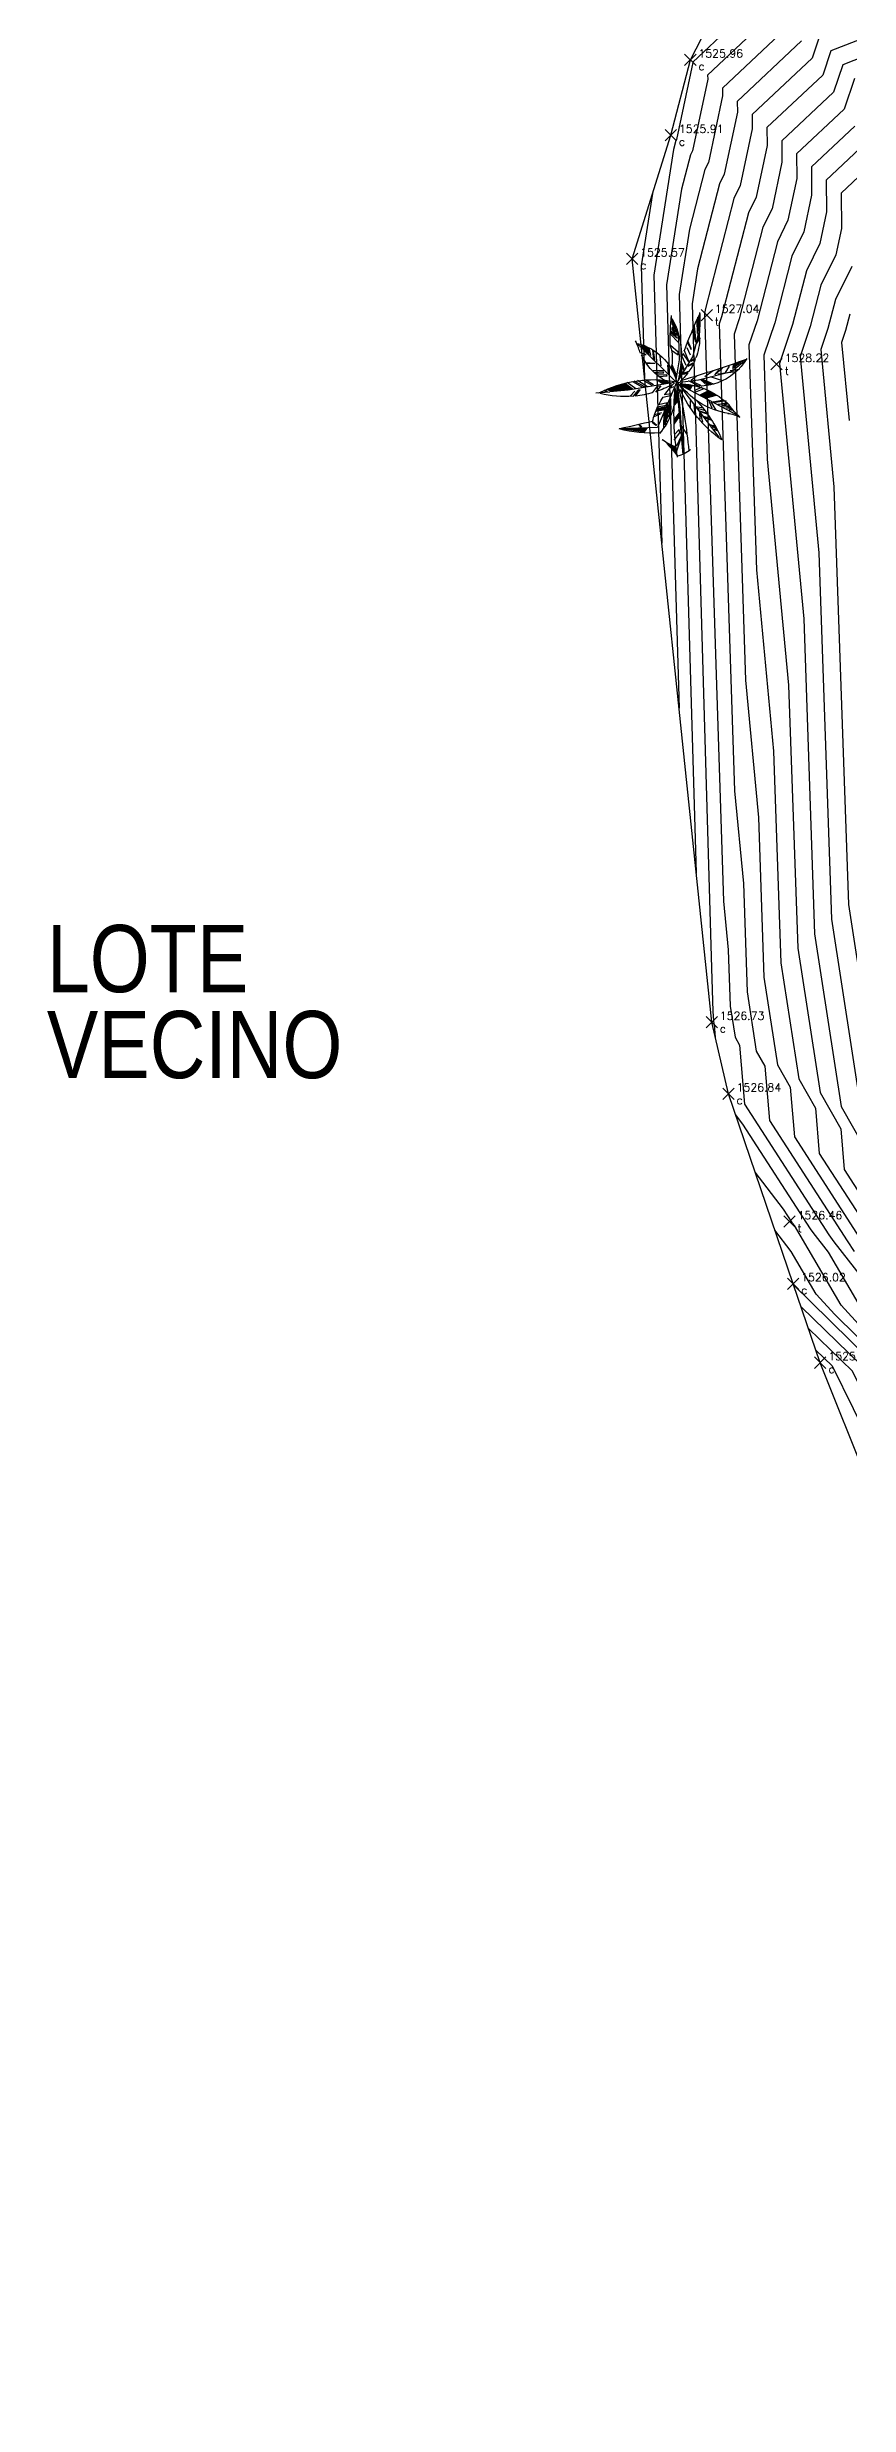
# Model space of a CAD drawing. Header units: metres. Extents: x 1097510 to 2158594, y 877039 to 1751652.
# Drawn here: x 1097646.1 to 1097671.1, y 877101.1 to 877174.8 of the extents above; entities that cross this region are included whole.
import ezdxf

# ---------------------------------------------------------------- set-up
doc = ezdxf.new("R2010")
doc.units = ezdxf.units.M
for name, color, linetype in [('C-TOPO-MAJR', 9, 'Continuous'), ('C-TOPO-MINR', 8, 'Continuous'), ('ROTULO', 7, 'Continuous'), ('V-NODE', 1, 'Continuous'), ('V-NODE-TEXT', 11, 'Continuous'), ('WWW.DWGAUTOCAD.COM', 7, 'Continuous')]:
    doc.layers.add(name, color=color, linetype=linetype)
doc.styles.add('Arial Narrow', font='ARIALN.TTF', dxfattribs={"width": 0.85})
doc.styles.get("Standard").update_dxf_attribs({"font": 'simplex.shx'})

# ---------------------------------------------------------------- blocks, each defined once
blk = doc.blocks.new('A$C40F70BF2')
at = {"color": 64}
for p, q in [((1.395, 3.412), (1.345, 4.14)), ((1.43, 3.289), (1.349, 3.412)), ((1.389, 3.49), (1.353, 3.553)), ((1.426, 3.264), (1.353, 3.376)), ((1.393, 3.445), (1.356, 3.526)), ((1.393, 3.403), (1.356, 3.493)), ((1.411, 3.334), (1.36, 3.445)), ((1.536, 2.871), (1.395, 3.412)), ((1.404, 3.622), (1.407, 3.935)), ((1.411, 3.538), (1.419, 3.905)), ((1.448, 3.313), (1.496, 3.752)), ((1.529, 3.679), (1.455, 3.289)), ((1.455, 3.289), (1.55, 3.622)), ((1.919, 2.785), (1.937, 3.412)), ((1.937, 3.412), (2.147, 3.983)), ((2.18, 3.523), (1.96, 3.294)), ((1.974, 3.403), (2.165, 3.619)), ((2.165, 3.571), (1.974, 3.403)), ((1.989, 3.487), (2.151, 3.679)), ((2.165, 3.619), (1.989, 3.487)), ((2.033, 3.595), (2.135, 3.727)), ((2.151, 3.679), (2.033, 3.595)), ((2.062, 3.679), (2.135, 3.824)), ((2.135, 3.727), (2.062, 3.679)), ((2.077, 3.788), (2.151, 3.896)), ((2.135, 3.824), (2.077, 3.788)), ((1.58, 2.772), (1.451, 2.841)), ((1.472, 2.791), (1.602, 2.739)), ((1.992, 2.139), (1.536, 2.871)), ((1.602, 2.739), (1.58, 2.772)), ((1.587, 3.114), (1.683, 3.328)), ((1.591, 3.078), (1.587, 3.114)), ((1.701, 3.289), (1.591, 3.078)), ((1.606, 2.916), (1.705, 3.132)), ((1.65, 2.748), (1.785, 3.066)), ((1.668, 2.733), (1.65, 2.748)), ((1.822, 2.967), (1.668, 2.733)), ((1.73, 2.628), (1.844, 2.883)), ((1.789, 2.517), (1.873, 2.748)), ((2.024, 2.154), (1.919, 2.785)), ((1.96, 3.006), (2.18, 3.198)), ((2.151, 3.066), (1.96, 2.933)), ((1.96, 2.933), (1.96, 3.006)), ((2.006, 2.139), (3.105, 3.225)), ((2.446, 2.617), (2.471, 2.889)), ((2.621, 2.684), (2.895, 2.703)), ((2.626, 2.774), (2.662, 3.065)), ((2.653, 2.781), (2.685, 3.069)), ((2.797, 3.138), (2.753, 2.909)), ((2.855, 3.162), (2.797, 2.933)), ((2.797, 2.933), (2.797, 3.138)), ((2.885, 3.162), (2.826, 2.957)), ((2.826, 2.957), (2.855, 3.162)), ((2.929, 3.174), (2.855, 3.006)), ((2.855, 3.006), (2.885, 3.162)), ((2.877, 2.934), (3.045, 2.983)), ((3.008, 2.919), (2.877, 2.934)), ((2.899, 3.018), (2.929, 3.174)), ((2.944, 3.15), (2.899, 3.018)), ((2.958, 3.186), (2.929, 3.066)), ((2.929, 3.066), (2.944, 3.15)), ((2.973, 3.114), (2.958, 3.186)), ((3.002, 3.21), (2.973, 3.114)), ((3.032, 3.234), (3.002, 3.162)), ((3.002, 3.162), (3.002, 3.21)), ((1.538, 2.69), (1.679, 2.617)), ((1.564, 2.648), (1.679, 2.596)), ((1.789, 2.411), (1.627, 2.469)), ((1.672, 2.415), (1.811, 2.369)), ((1.811, 2.369), (1.789, 2.411)), ((1.8, 2.478), (1.88, 2.664)), ((2.07, 2.139), (2.758, 2.02)), ((2.216, 2.359), (2.243, 2.624)), ((2.238, 2.386), (2.257, 2.647)), ((2.27, 2.33), (2.289, 2.356)), ((2.498, 2.311), (2.27, 2.33)), ((2.289, 2.356), (2.58, 2.344)), ((2.366, 2.415), (2.384, 2.442)), ((2.612, 2.4), (2.366, 2.415)), ((2.375, 2.079), (2.567, 2.21)), ((2.384, 2.442), (2.644, 2.427)), ((2.548, 2.035), (2.457, 2.046)), ((2.457, 2.046), (2.603, 1.863)), ((2.69, 1.84), (2.548, 2.035)), ((2.621, 2.677), (2.849, 2.673)), ((2.662, 2.072), (2.881, 2.203)), ((2.699, 2.053), (2.968, 2.206)), ((2.831, 2.016), (3.118, 2.199)), ((2.913, 2.012), (3.218, 2.176)), ((3.264, 2.165), (2.977, 2.001)), ((3.168, 1.952), (3.415, 2.135)), ((2.083, 2.012), (2.22, 1.967)), ((2.179, 1.762), (2.156, 1.818)), ((2.156, 1.818), (2.361, 1.788)), ((2.402, 1.714), (2.179, 1.762)), ((2.758, 2.02), (3.387, 1.915)), ((2.977, 2.001), (2.913, 2.012)), ((3.177, 1.747), (3.041, 1.93)), ((3.041, 1.93), (3.105, 1.915)), ((3.105, 1.915), (3.255, 1.736)), ((3.332, 1.747), (3.196, 1.889)), ((3.387, 1.915), (3.907, 1.867)), ((3.911, 1.863), (4.308, 1.837)), ((3.975, 1.885), (4.057, 1.915)), ((4.012, 1.878), (3.975, 1.885)), ((4.085, 1.904), (4.012, 1.878))]:
    blk.add_line(p, q, dxfattribs=at)
at = {"color": 60}
for p, q in [((1.378, 3.827), (1.371, 4.019)), ((1.386, 3.761), (1.393, 4.004)), ((2.369, 2.481), (2.676, 2.471))]:
    blk.add_line(p, q, dxfattribs=at)
at = {"color": 62}
for p, q in [((0.438, 2.456), (0.018, 2.796)), ((0.211, 2.512), (0.476, 2.476)), ((1.974, 2.113), (0.228, 1.183)), ((0.314, 2.44), (0.828, 2.38)), ((1.381, 2.214), (0.438, 2.456)), ((0.505, 2.608), (0.623, 2.404)), ((0.696, 2.548), (0.916, 2.356)), ((0.696, 2.187), (1.034, 2.295)), ((0.916, 2.356), (0.784, 2.5)), ((1.974, 2.128), (0.802, 0.571)), ((0.96, 2.476), (1.196, 2.295)), ((1.269, 2.236), (0.96, 2.103)), ((1.019, 2.067), (1.269, 2.236)), ((1.078, 2.062), (1.295, 2.219)), ((1.129, 2.052), (1.321, 2.219)), ((1.313, 2.055), (1.578, 2.175)), ((1.974, 2.139), (1.381, 2.214)), ((1.387, 2.043), (1.665, 2.187)), ((1.431, 2.32), (1.592, 2.199)), ((2.003, 2.103), (1.827, 0.082)), ((2.006, 2.139), (2.548, 0.855)), ((0.387, 1.333), (0.505, 1.357)), ((0.417, 1.381), (0.578, 1.405)), ((0.505, 1.357), (0.417, 1.381)), ((0.461, 1.429), (0.667, 1.442)), ((0.578, 1.405), (0.461, 1.429)), ((0.476, 1.465), (0.696, 1.478)), ((0.667, 1.442), (0.476, 1.465)), ((0.696, 1.478), (0.549, 1.526)), ((0.549, 1.526), (0.814, 1.513)), ((0.814, 1.513), (0.578, 1.562)), ((0.593, 1.61), (0.902, 1.562)), ((0.96, 1.586), (0.667, 1.646)), ((0.872, 1.345), (1.019, 1.586)), ((0.902, 1.562), (0.96, 1.586)), ((0.989, 1.405), (1.093, 1.646)), ((1.206, 1.34), (1.436, 1.403)), ((1.225, 1.959), (1.46, 1.862)), ((1.231, 1.403), (1.462, 1.445)), ((1.284, 2.007), (1.504, 1.898)), ((1.475, 1.237), (1.504, 1.501)), ((1.915, 1.405), (1.871, 0.852)), ((1.974, 1.995), (1.915, 1.405)), ((2.175, 1.512), (2.165, 1.441)), ((2.165, 1.441), (2.165, 1.363)), ((2.179, 1.676), (2.175, 1.605)), ((2.175, 1.605), (2.175, 1.512)), ((2.179, 1.314), (2.179, 1.676)), ((2.184, 1.501), (2.179, 1.407)), ((2.179, 1.407), (2.179, 1.314)), ((2.193, 1.613), (2.184, 1.501)), ((2.197, 1.46), (2.193, 1.613)), ((2.197, 1.392), (2.197, 1.46)), ((2.206, 1.277), (2.197, 1.392)), ((2.225, 1.501), (2.211, 1.378)), ((2.211, 1.378), (2.211, 1.172)), ((2.216, 1.34), (2.225, 1.422)), ((2.225, 1.422), (2.225, 1.501)), ((2.243, 1.389), (2.238, 1.303)), ((2.247, 1.46), (2.243, 1.389)), ((2.257, 1.534), (2.247, 1.46)), ((2.257, 1.544), (2.257, 1.534)), ((2.261, 1.213), (2.261, 1.535)), ((2.298, 1.486), (2.27, 1.56)), ((2.27, 1.56), (2.521, 1.501)), ((2.279, 1.396), (2.275, 1.314)), ((2.289, 1.318), (2.279, 1.396)), ((2.548, 1.441), (2.298, 1.486)), ((2.307, 1.37), (2.302, 1.292)), ((2.307, 1.023), (2.307, 1.37)), ((0.814, 0.744), (0.96, 0.804)), ((0.843, 0.792), (0.989, 0.876)), ((0.96, 0.804), (0.843, 0.792)), ((0.872, 0.864), (1.049, 0.924)), ((0.989, 0.876), (0.872, 0.864)), ((1.049, 0.924), (0.931, 0.912)), ((1.019, 1.056), (1.21, 1.129)), ((1.049, 1.105), (1.24, 1.165)), ((1.254, 1.008), (1.313, 1.249)), ((1.327, 1.093), (1.342, 1.273)), ((1.709, 0.671), (1.871, 0.912)), ((1.871, 0.852), (1.798, 0.13)), ((1.915, 0.696), (1.93, 0.792)), ((2.077, 0.491), (1.915, 0.696)), ((1.93, 0.792), (2.062, 0.647)), ((1.944, 1.141), (1.944, 1.261)), ((1.944, 1.261), (2.077, 1.08)), ((2.077, 0.948), (1.944, 1.141)), ((2.062, 1.026), (1.947, 1.204)), ((2.206, 1.105), (2.206, 1.277)), ((2.211, 1.172), (2.206, 1.105)), ((2.216, 1.273), (2.216, 1.34)), ((2.225, 1.157), (2.216, 1.273)), ((2.229, 1.232), (2.225, 1.157)), ((2.238, 1.303), (2.229, 1.232)), ((2.27, 1.109), (2.261, 1.213)), ((2.275, 1.247), (2.27, 1.18)), ((2.27, 1.18), (2.27, 1.109)), ((2.275, 1.314), (2.275, 1.247)), ((2.289, 1.157), (2.289, 1.318)), ((2.293, 1.015), (2.289, 1.157)), ((2.293, 1.154), (2.289, 1.083)), ((2.289, 1.083), (2.293, 1.015)), ((2.302, 1.292), (2.293, 1.224)), ((2.293, 1.224), (2.293, 1.154)), ((2.311, 0.948), (2.307, 1.023)), ((2.334, 0.926), (2.343, 1.325)), ((2.371, 0.847), (2.357, 1.299)), ((2.433, 1.267), (2.637, 1.215)), ((2.471, 1.236), (2.65, 1.152)), ((2.548, 0.855), (3.647, 0.814)), ((2.69, 1.027), (2.571, 0.922)), ((2.699, 1.008), (2.594, 0.922)), ((3.063, 0.941), (2.995, 0.87)), ((3.095, 0.937), (3.013, 0.851)), ((1.886, 0.527), (1.886, 0.587)), ((1.886, 0.587), (2.003, 0.322)), ((2.003, 0.154), (1.886, 0.527))]:
    blk.add_line(p, q, dxfattribs=at)
at = {"color": 60}
for centre, radius, start, end in [((7.228, 3.925), 5.886, 178.20098, 184.85692), ((-12.631, -2.337), 15.387, 20.51101, 24.72742), ((-4.468, 3.341), 6.654, 358.64966, 6.15206), ((3.081, 3.443), 1.737, 181.01905, 200.30476), ((3.986, 2.93), 2.121, 151.13411, 194.97436), ((1.388, 3.636), 1.607, 210.27184, 288.6073), ((11.205, 34.008), 33.156, 250.28182, 253.61314), ((3.081, 3.443), 1.737, 202.06134, 214.43572), ((-12.631, -2.337), 15.387, 19.94676, 20.12939), ((3.488, 1.763), 1.537, 103.74741, 164.66463), ((3.323, 2.824), 1.195, 162.4534, 194.36714), ((1.484, 3.655), 1.692, 293.0839, 334.22081), ((1.484, 3.655), 1.692, 336.49681, 341.73863), ((4.255, 2.671), 1.249, 148.37838, 158.72084), ((1.97, 0.03), 2.073, 93.80519, 134.94277), ((0.206, 3.365), 2.134, 278.58233, 322.59506), ((14.63, -0.992), 13.028, 166.27964, 174.82165), ((3.081, 3.443), 1.737, 216.49222, 227.18692), ((2.648, -1.238), 3.457, 62.92862, 99.78202), ((0.371, 0.432), 2.394, 34.58407, 45.09878), ((3.478, 4.556), 2.822, 241.8528, 251.67993), ((-1.183, 2.66), 2.05, 312.24832, 325.43968), ((-1.258, 3.332), 3.452, 304.88046, 336.24299), ((4.234, -0.992), 3.827, 137.09818, 156.86261), ((-5.402, 1.247), 7.481, 350.40616, 5.64252), ((3.808, 1.866), 1.768, 177.06252, 221.97877), ((0.371, 0.432), 2.394, 26.56642, 32.42719), ((0.371, 0.432), 2.394, 14.37509, 24.95549), ((3.478, 4.556), 2.822, 253.64339, 263.82146), ((3.478, 4.556), 2.822, 265.32315, 284.59556), ((0.622, 0.416), 0.842, 95.42874, 120.39843), ((2.731, 4.141), 3.451, 266.06088, 285.39893), ((10.9, 35.08), 35.029, 256.44536, 258.02041), ((2.112, 0.756), 0.732, 226.57927, 260.54816), ((5.057, -2.3), 3.867, 133.35469, 142.87547), ((1.268, 2.121), 1.986, 292.12916, 305.32123)]:
    blk.add_arc(centre, radius, start, end, dxfattribs=at)
at = {"color": 62}
for points in [[(0.035, 2.801), (0.417, 2.5), (0.035, 2.801), (0.402, 2.657)], [(1.93, 2.091), (1.607, 1.923), (1.886, 2.091), (1.533, 2.055)], [(2.003, 2.043), (2.062, 1.465), (2.003, 2.031), (1.96, 1.586)], [(1.136, 1.682), (0.828, 1.766), (1.357, 1.79), (1.107, 1.911)], [(1.357, 1.297), (1.078, 1.201), (1.387, 1.357), (1.151, 1.273)], [(1.592, 1.393), (1.592, 1.61), (1.636, 1.478), (1.622, 1.682)], [(2.598, 1.303), (2.343, 1.34), (2.557, 1.407), (2.293, 1.467)], [(3.546, 0.816), (2.811, 0.852), (3.59, 0.804), (2.914, 0.708)]]:
    blk.add_solid(points, dxfattribs=at)
at = {"color": 64}
for points in [[(1.983, 2.159), (1.888, 2.598), (1.983, 2.159), (1.818, 2.432)], [(2.02, 2.234), (2.16, 2.54), (1.994, 2.357), (2.13, 2.691)], [(2.398, 2.087), (2.562, 2.203), (2.206, 2.12), (2.366, 2.203)], [(3.893, 1.874), (4.007, 1.93), (3.228, 1.952), (3.451, 2.12)]]:
    blk.add_solid(points, dxfattribs=at)
at = {"color": 60}
blk.add_solid([(2.003, 0.058), (2.385, 0.503), (2.018, 0.286), (2.4, 0.503)], dxfattribs=at)
blk = doc.blocks.new('*U7')
at = {"color": 0, "linetype": 'ByBlock', "lineweight": -2, "transparency": 16777216}
for p, q in [((-0.71, -0.71), (0.71, 0.71)), ((-0.71, 0.71), (0.71, -0.71))]:
    blk.add_line(p, q, dxfattribs=at)

msp = doc.modelspace()

# ---------------------------------------------------------------- linework, layer by layer
at = {"color": 7, "true_color": 0xf0f0f0, "elevation": 1524.878, "flags": 128}
msp.add_lwpolyline([(1097671.729, 877129.899), (1097670.225, 877133.67), (1097669.377, 877136.138), (1097667.361, 877142.072), (1097666.837, 877144.309), (1097664.352, 877168.161), (1097665.56, 877172.021), (1097666.169, 877174.38), (1097667.902, 877177.745)], dxfattribs=at)
at = {"layer": 'C-TOPO-MAJR', "color": 32, "linetype": 'Continuous', "lineweight": -3, "flags": 128}
for points, elevation in [([(1097668.639, 877176.565), (1097666.247, 877174.311), (1097666.247, 877174.293), (1097665.737, 877171.893), (1097665.721, 877171.86), (1097665.648, 877171.579), (1097665.034, 877167.647), (1097665.278, 877159.276)], 1526), ([(1097670.191, 877175.084), (1097669.97, 877174.435), (1097668.098, 877172.672), (1097668.102, 877172.221), (1097667.725, 877170.449), (1097667.53, 877170.051), (1097666.64, 877166.608), (1097666.616, 877166.453), (1097666.701, 877163.528), (1097667.209, 877148.092), (1097667.353, 877146.574), (1097667.414, 877144.806), (1097667.564, 877143.836), (1097667.703, 877143.591), (1097667.862, 877141.743), (1097670.494, 877137.664), (1097670.644, 877137.443), (1097671.542, 877136.297)], 1527), ([(1097671.3, 877172.306), (1097669.949, 877171.033), (1097669.956, 877170.149), (1097669.713, 877169.006), (1097669.339, 877168.243), (1097668.803, 877166.166), (1097668.462, 877165.148), (1097668.569, 877161.898), (1097669.238, 877154.842), (1097669.522, 877146.621), (1097670.218, 877142.11), (1097670.862, 877140.972), (1097670.971, 877139.701), (1097672.782, 877136.894)], 1528), ([(1097671.148, 877166.434), (1097671.015, 877165.919), (1097670.891, 877165.55), (1097671.123, 877163.109)], 1529), ([(1097684.024, 877106.321), (1097683.679, 877107.086), (1097683.296, 877108.061), (1097682.877, 877109.343), (1097683.009, 877111.19), (1097682.697, 877112.05), (1097682.324, 877113.454), (1097679.8, 877116.724), (1097677.581, 877120.273), (1097677.027, 877121.469), (1097675.092, 877124.958), (1097674.943, 877125.239), (1097674.798, 877125.593), (1097674.694, 877125.858), (1097674.49, 877126.644), (1097672.913, 877131.274), (1097672.691, 877131.856), (1097672.403, 877133.131), (1097669.915, 877135.582), (1097669.395, 877136.087)], 1526)]:
    msp.add_lwpolyline(points, dxfattribs=dict(at, elevation=elevation))
at = {"layer": 'C-TOPO-MINR', "color": 8, "linetype": 'Continuous', "lineweight": -3, "flags": 128}
for points, elevation in [([(1097668.972, 877176.033), (1097666.709, 877173.901), (1097666.711, 877173.775), (1097666.234, 877171.532), (1097666.173, 877171.408), (1097665.896, 877170.336), (1097665.429, 877167.348), (1097665.815, 877154.122)], 1526.25), ([(1097669.304, 877175.5), (1097667.172, 877173.492), (1097667.174, 877173.257), (1097666.731, 877171.171), (1097666.626, 877170.956), (1097666.144, 877169.093), (1097665.825, 877167.05), (1097666.352, 877148.968)], 1526.5), ([(1097669.637, 877174.968), (1097667.635, 877173.082), (1097667.638, 877172.739), (1097667.228, 877170.81), (1097667.078, 877170.503), (1097666.392, 877167.851), (1097666.221, 877166.751), (1097666.825, 877145.992), (1097666.87, 877144.64), (1097666.882, 877144.507), (1097666.888, 877144.353), (1097666.901, 877144.268), (1097666.913, 877144.246), (1097666.948, 877143.834)], 1526.75), ([(1097671.656, 877175.088), (1097670.559, 877174.656), (1097670.302, 877173.903), (1097668.561, 877172.262), (1097668.565, 877171.703), (1097668.222, 877170.088), (1097667.982, 877169.599), (1097667.143, 877166.352), (1097667.069, 877166.13), (1097667.549, 877151.543), (1097667.825, 877148.641), (1097667.941, 877145.26), (1097668.227, 877143.405), (1097668.492, 877142.937), (1097668.639, 877141.233), (1097671.066, 877137.472), (1097671.286, 877137.147)], 1527.25), ([(1097671.958, 877174.634), (1097670.928, 877174.227), (1097670.635, 877173.371), (1097669.023, 877171.852), (1097669.029, 877171.185), (1097668.719, 877169.727), (1097668.435, 877169.147), (1097667.696, 877166.29), (1097667.533, 877165.803), (1097667.889, 877154.995), (1097668.296, 877150.708), (1097668.468, 877145.714), (1097668.891, 877142.973), (1097669.282, 877142.282), (1097669.416, 877140.722), (1097671.638, 877137.279)], 1527.5), ([(1097671.296, 877173.799), (1097670.967, 877172.838), (1097669.486, 877171.442), (1097669.493, 877170.667), (1097669.216, 877169.366), (1097668.887, 877168.695), (1097668.25, 877166.228), (1097667.998, 877165.475), (1097668.229, 877158.446), (1097668.767, 877152.775), (1097668.995, 877146.167), (1097669.554, 877142.542), (1097670.072, 877141.627), (1097670.194, 877140.211), (1097672.21, 877137.087)], 1527.75), ([(1097671.633, 877171.773), (1097670.412, 877170.623), (1097670.42, 877169.631), (1097670.21, 877168.645), (1097669.791, 877167.79), (1097669.356, 877166.105), (1097668.952, 877164.896), (1097669.709, 877156.908), (1097670.048, 877147.075), (1097670.881, 877141.679), (1097671.652, 877140.318)], 1528.25), ([(1097671.965, 877171.241), (1097670.874, 877170.213), (1097670.884, 877169.113), (1097670.708, 877168.284), (1097670.244, 877167.338), (1097669.909, 877166.043), (1097669.598, 877165.114), (1097670.181, 877158.975), (1097670.575, 877147.529), (1097671.544, 877141.248)], 1528.5), ([(1097664.991, 877170.204), (1097664.638, 877167.945), (1097664.741, 877164.43)], 1525.75), ([(1097671.205, 877167.923), (1097670.696, 877166.886), (1097670.462, 877165.981), (1097670.245, 877165.332), (1097670.652, 877161.042), (1097671.102, 877147.982), (1097672.208, 877140.816)], 1528.75), ([(1097687.098, 877101.106), (1097686.538, 877102.349), (1097685.915, 877103.932), (1097685.235, 877106.015), (1097685.345, 877107.553), (1097684.578, 877109.663), (1097683.663, 877113.105), (1097682.483, 877114.634), (1097678.681, 877120.715), (1097677.732, 877122.765), (1097675.968, 877125.946), (1097675.648, 877126.548), (1097675.339, 877127.306), (1097675.117, 877127.872), (1097674.68, 877129.552), (1097673.759, 877132.255), (1097673.393, 877133.218), (1097671.659, 877135.112), (1097670.482, 877137.126), (1097670.002, 877137.738), (1097669.922, 877137.857), (1097667.812, 877141.127), (1097667.58, 877141.428)], 1526.75), ([(1097672.088, 877134.142), (1097670.879, 877135.463), (1097669.422, 877137.955), (1097669.36, 877138.034), (1097669.35, 877138.05), (1097669.078, 877138.471), (1097668.194, 877139.619)], 1526.5), ([(1097685.048, 877104.582), (1097684.632, 877105.507), (1097684.169, 877106.685), (1097683.663, 877108.233), (1097683.787, 877109.978), (1097683.324, 877111.255), (1097682.77, 877113.337), (1097680.694, 877116.027), (1097677.947, 877120.42), (1097677.262, 877121.901), (1097675.384, 877125.287), (1097675.178, 877125.675), (1097674.978, 877126.164), (1097674.835, 877126.529), (1097674.553, 877127.613), (1097673.195, 877131.601), (1097672.921, 877132.322), (1097672.732, 877133.158), (1097670.679, 877135.179), (1097670.098, 877135.814), (1097669.319, 877137.147), (1097668.809, 877137.81)], 1526.25), ([(1097682.999, 877108.059), (1097682.727, 877108.665), (1097682.423, 877109.437), (1097682.092, 877110.452), (1097682.23, 877112.403), (1097682.069, 877112.846), (1097681.877, 877113.57), (1097678.905, 877117.421), (1097677.214, 877120.125), (1097676.792, 877121.037), (1097674.8, 877124.628), (1097674.708, 877124.803), (1097674.618, 877125.023), (1097674.553, 877125.187), (1097674.426, 877125.675), (1097672.631, 877130.946), (1097672.462, 877131.39), (1097672.196, 877132.568), (1097671.87, 877133.234), (1097669.626, 877135.412)], 1525.75), ([(1097681.975, 877109.798), (1097681.774, 877110.244), (1097681.55, 877110.813), (1097681.306, 877111.561), (1097681.452, 877113.615), (1097681.442, 877113.642), (1097681.431, 877113.686), (1097678.011, 877118.117), (1097676.847, 877119.978), (1097676.557, 877120.605), (1097674.509, 877124.299), (1097674.472, 877124.367), (1097674.438, 877124.452), (1097674.413, 877124.516), (1097674.363, 877124.705), (1097672.349, 877130.619), (1097672.233, 877130.924), (1097672.05, 877131.734), (1097671.234, 877133.403), (1097669.858, 877134.738)], 1525.5), ([(1097670.09, 877134.064), (1097670.597, 877133.571), (1097671.904, 877130.9), (1097672.004, 877130.458), (1097672.067, 877130.292), (1097673.719, 877125.441), (1097674.721, 877123.059), (1097676.322, 877120.173), (1097676.48, 877119.831), (1097677.116, 877118.814), (1097679.056, 877116.3), (1097680.616, 877114.027), (1097680.52, 877112.671), (1097680.677, 877112.189), (1097680.821, 877111.823), (1097680.95, 877111.536)], 1525.25)]:
    msp.add_lwpolyline(points, dxfattribs=dict(at, elevation=elevation))

# ---------------------------------------------------------------- block references
at = {"layer": 'V-NODE', "xscale": 0.25, "yscale": 0.25, "zscale": 0.25}
for p in [(1097666.169, 877174.38, 1525.958), (1097665.56, 877172.021, 1525.911), (1097664.352, 877168.161, 1525.569), (1097666.681, 877166.404, 1527.041), (1097668.861, 877164.866, 1528.215), (1097666.837, 877144.309, 1526.726), (1097667.361, 877142.072, 1526.839), (1097669.265, 877138.078, 1526.463), (1097669.377, 877136.138, 1526.019), (1097670.225, 877133.67, 1525.104)]:
    msp.add_blockref('*U7', p, dxfattribs=at)
at = {"layer": 'WWW.DWGAUTOCAD.COM', "xscale": -1.092835571535403, "yscale": 1.092835571535403, "zscale": 1.092835571535403}
msp.add_blockref('A$C40F70BF2', (1097667.93, 877161.961), dxfattribs=at)

# ---------------------------------------------------------------- texts
at = {"layer": 'ROTULO', "color": 7, "true_color": 0xf0f0f0, "style": 'Arial Narrow'}
for s, p in [('LOTE ', (1097646.083, 877145.246)), ('VECINO', (1097646.083, 877142.56))]:
    msp.add_text(s, height=2.1009, dxfattribs=at).set_placement(p)
at = {"layer": 'V-NODE-TEXT', "char_height": 0.25}
for s, insert, attachment_point in [('1525.96', (1097666.421, 877174.455, 1525.958), 7), ('c', (1097666.421, 877174.305, 1525.958), 1), ('1525.91', (1097665.812, 877172.096, 1525.911), 7), ('c', (1097665.812, 877171.946, 1525.911), 1), ('c', (1097664.604, 877168.086, 1525.569), 1), ('1525.57', (1097664.604, 877168.236, 1525.569), 7), ('1527.04', (1097666.933, 877166.479, 1527.041), 7), ('t', (1097666.933, 877166.329, 1527.041), 1), ('1528.22', (1097669.113, 877164.941, 1528.215), 7), ('t', (1097669.113, 877164.791, 1528.215), 1), ('1526.73', (1097667.089, 877144.384, 1526.726), 7), ('c', (1097667.089, 877144.234, 1526.726), 1), ('1526.84', (1097667.613, 877142.147, 1526.839), 7), ('c', (1097667.613, 877141.997, 1526.839), 1), ('1526.46', (1097669.517, 877138.153, 1526.463), 7), ('t', (1097669.517, 877138.003, 1526.463), 1), ('1526.02', (1097669.629, 877136.213, 1526.019), 7), ('c', (1097669.629, 877136.063, 1526.019), 1), ('1525.10', (1097670.477, 877133.745, 1525.104), 7), ('c', (1097670.477, 877133.595, 1525.104), 1)]:
    msp.add_mtext(s, dxfattribs=dict(at, insert=insert, attachment_point=attachment_point))

doc.saveas('drawing.dxf')
